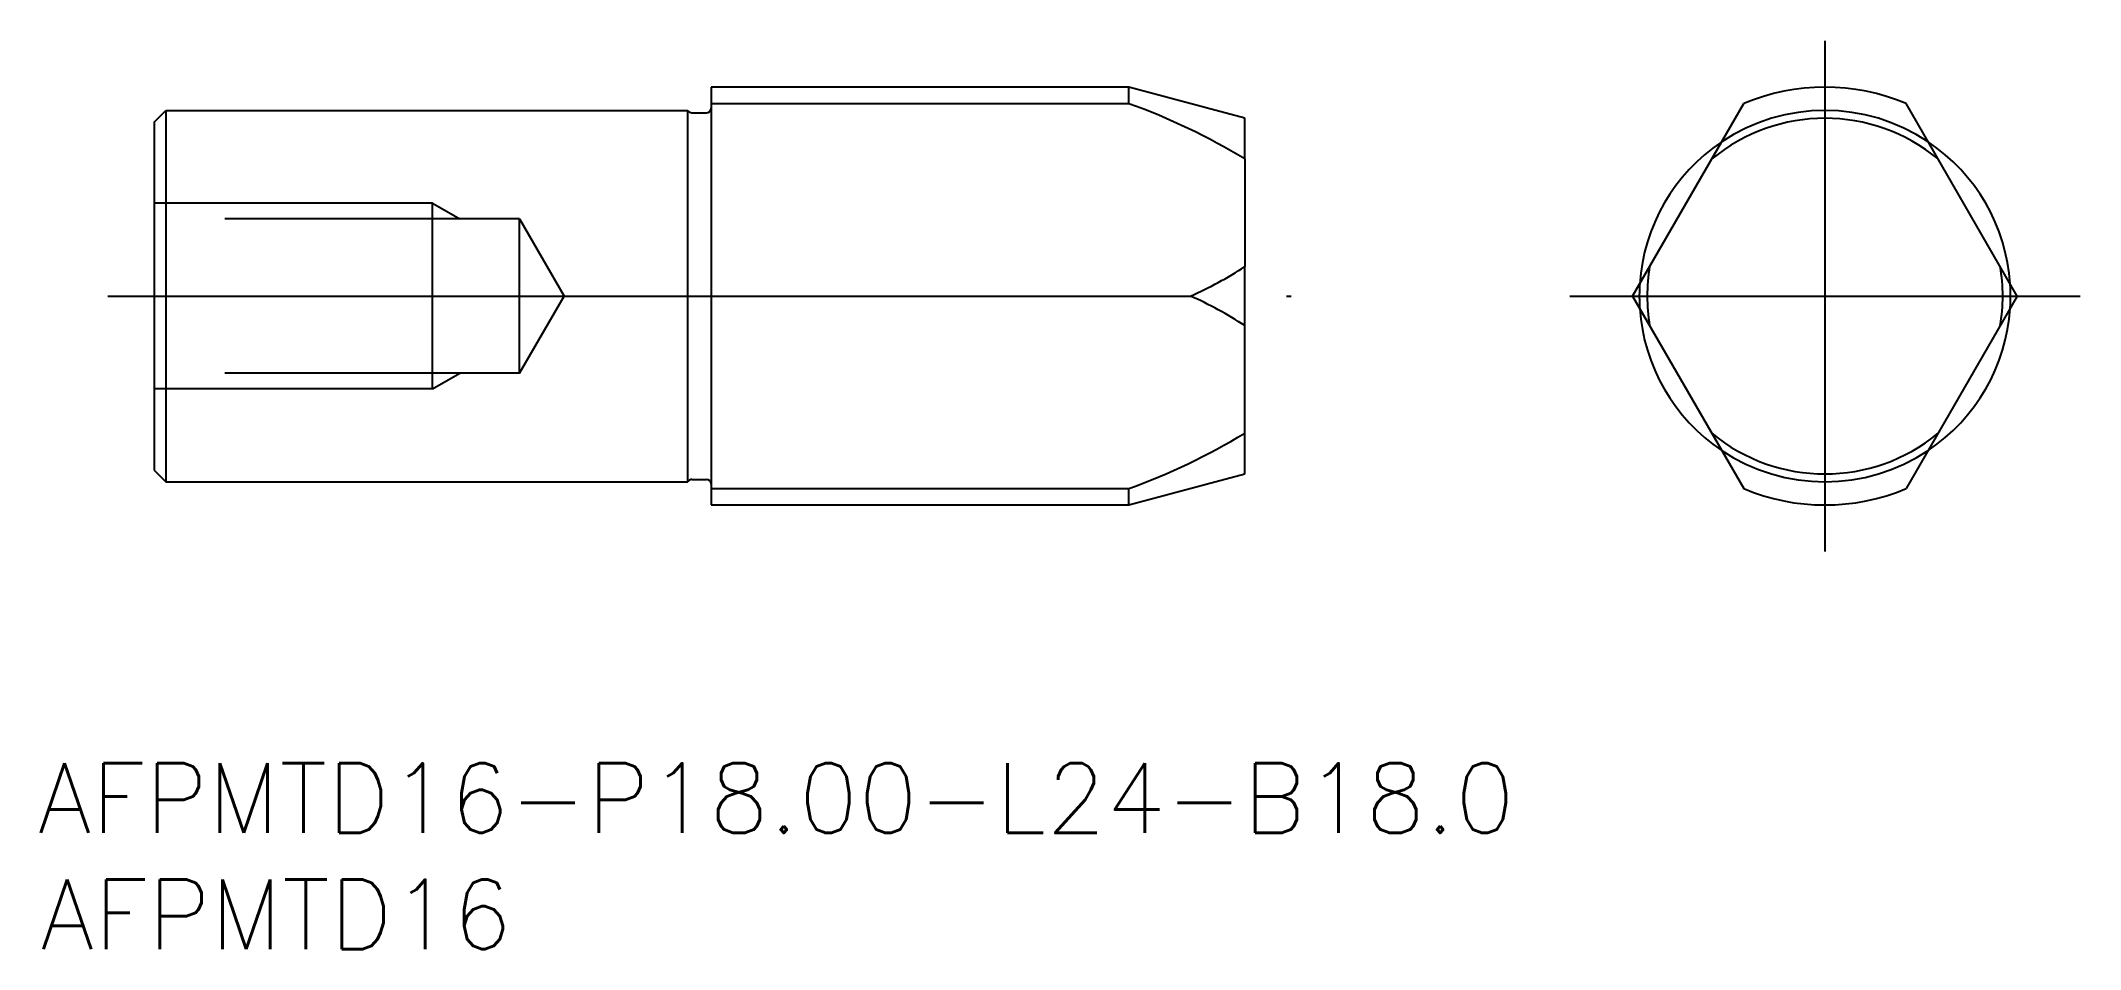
# Model space of a CAD drawing. Extents: x -76.9 to 11, y -28.1 to 11.
import ezdxf

# ---------------------------------------------------------------- set-up
doc = ezdxf.new("R2010")
doc.units = 0
doc.linetypes.add('CENTER', pattern=[50.8, 31.75, -6.35, 6.35, -6.35])
doc.linetypes.add('DASHED', pattern=[19.05, 12.7, -6.35])
doc.layers.get('0').update_dxf_attribs({"linetype": 'CONTINUOUS'})
doc.layers.add('CENTER', color=1, linetype='CONTINUOUS')
doc.styles.get("Standard").update_dxf_attribs({"font": 'txt.shx', "height": 3, "bigfont": 'bigfont.shx'})

msp = doc.modelspace()

# ---------------------------------------------------------------- linework, layer by layer
at = {"color": 7, "linetype": 'CONTINUOUS'}
for p, q in [((-48, 9), (-48, -9)), ((-30, 9), (-48, 9)), ((-25, 7.66), (-30, 9)), ((-30, 8.292), (-30, 9)), ((-72, 7.5), (-71.5, 8)), ((-71.5, 8), (-49, 8)), ((-71.5, 8), (-71.5, -8)), ((-49, -8), (-49, 8)), ((-48, 8.292), (-30, 8.292)), ((-8.287, 0), (-3.5, 8.292)), ((8.287, 0), (3.5, 8.292)), ((-72, 7.5), (-72, -7.5)), ((-48.827, 7.9), (-48.2, 7.9)), ((-25, 5.908), (-25, 7.66)), ((-25, 5.908), (-25, 1.269)), ((-25, -1.269), (-25, 1.269)), ((-48, 0), (-27.34, 0)), ((-8.287, 0), (-3.5, -8.292)), ((8.287, 0), (3.5, -8.292)), ((-25, -5.908), (-25, -1.269)), ((-25, -7.66), (-25, -5.908)), ((-72, -7.5), (-71.5, -8)), ((-48.827, -7.9), (-48.2, -7.9)), ((-30, -9), (-25, -7.66)), ((-71.5, -8), (-49, -8)), ((-48, -8.292), (-30, -8.292)), ((-30, -9), (-30, -8.292)), ((-48, -9), (-30, -9))]:
    msp.add_line(p, q, dxfattribs=at)
at = {"color": 3, "linetype": 'DASHED'}
for p, q in [((-60, 4), (-72, 4)), ((-60, -4), (-60, 4)), ((-56.25, 3.323), (-72, 3.323)), ((-56.25, -3.324), (-56.25, 3.323)), ((-56.25, 3.323), (-54.331, 0)), ((-56.25, -3.324), (-54.331, 0)), ((-56.25, -3.324), (-72, -3.324)), ((-60, -4), (-72, -4))]:
    msp.add_line(p, q, dxfattribs=at)
at = {"color": 3, "linetype": 'CONTINUOUS'}
for p, q in [((-60, 4), (-58.828, 3.323)), ((-60, -4), (-58.828, -3.324))]:
    msp.add_line(p, q, dxfattribs=at)
at = {"color": 7, "linetype": 'CONTINUOUS'}
for centre, radius, start, end in [((0, 0), 9, 67.11462, 112.88538), ((-48.827, 8.1), 0.2, 210, 270), ((-48.2, 8.1), 0.2, 270, 0), ((-39.492, -18.054), 28.003, 58.83349, 70.1856), ((0, 0), 7.66, 50.46317, 129.53683), ((0, 0), 8, 123.78059, 176.21941), ((0, 0), 8, 3.78059, 56.21941), ((-34.433, 15.867), 17.381, 294.08767, 302.87029), ((0, 0), 7.66, 170.46317, 189.53683), ((0, 0), 7.66, 350.46317, 9.53683), ((-34.433, -15.867), 17.381, 57.12971, 65.91233), ((0, 0), 8, 183.78059, 236.21941), ((0, 0), 8, 303.78059, 356.21941), ((-39.492, 18.054), 28.003, 289.8144, 301.16651), ((0, 0), 7.66, 230.46317, 309.53683), ((-48.827, -8.1), 0.2, 90, 150), ((-48.2, -8.1), 0.2, 0, 90), ((0, 0), 9, 247.11462, 292.88538)]:
    msp.add_arc(centre, radius, start, end, dxfattribs=at)
at = {"color": 3, "linetype": 'DASHED'}
for start, end in [(56.21941, 123.78059), (176.21941, 183.78059), (356.21941, 3.78059), (236.21941, 303.78059)]:
    msp.add_arc((0, 0), 8, start, end, dxfattribs=at)
at = {"layer": 'CENTER', "color": 1, "linetype": 'CENTER'}
for p, q in [((0, 11), (0, -11)), ((-74, 0), (-23, 0)), ((-11, 0), (11, 0))]:
    msp.add_line(p, q, dxfattribs=at)

# ---------------------------------------------------------------- texts
at = {"color": 7, "linetype": 'CONTINUOUS'}
for s, p in [('AFPMTD16-P18.00-L24-B18.0', (-77.015, -23.126)), ('AFPMTD16', (-76.902, -28.14))]:
    msp.add_text(s, height=3, dxfattribs=at).set_placement(p)

doc.saveas('drawing.dxf')
